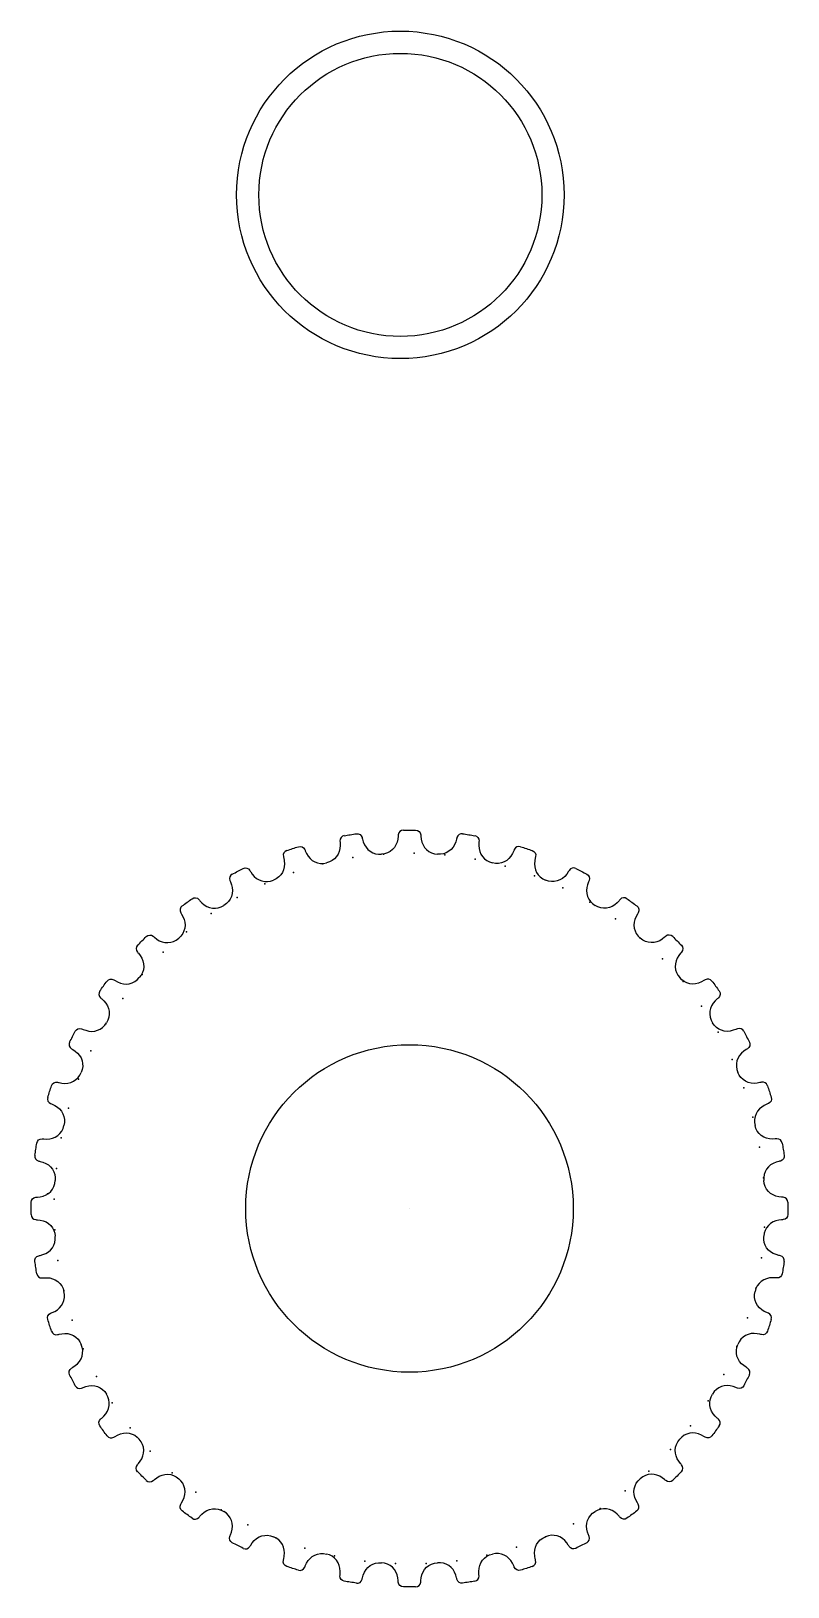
# Model space of a CAD drawing. Header units: millimetres. Extents: x 81.5 to 118.9, y 81.3 to 158.3.
import ezdxf

# ---------------------------------------------------------------- set-up
doc = ezdxf.new("R2010")
doc.units = ezdxf.units.MM
doc.layers.get('0').update_dxf_attribs({"true_color": 0xc2ced6})

# ---------------------------------------------------------------- blocks, each defined once
blk = doc.blocks.new('*U2')
for points in [[(-0.595, 0.303, -0.393821), (-0.364, 0.554, 0.012787), (-0.287, 0.562), (-0.146, 0.58, 0.363582), (0.597, 1.379)], [(-0.595, -0.303, 0.393821), (-0.364, -0.554, -0.012787), (-0.287, -0.562), (-0.146, -0.58, -0.363582), (0.597, -1.379)]]:
    blk.add_lwpolyline(points, format="xyb")
for centre, start, end in [((-19.312, 0.303), 359.07363, 0), ((-19.312, -0.303), 0, 0.92637)]:
    blk.add_arc(centre, 18.718, start, end)
blk = doc.blocks.new('*U3')
at = {"color": 0, "linetype": 'ByBlock', "lineweight": -2, "transparency": 16777216}
for p, rotation in [((897.729, 1369.599), 287.999999999999), ((900.494, 1370.263), 278.999999999999), ((903.328, 1370.486), 269.999999999999), ((906.163, 1370.263), 260.999999999999), ((908.928, 1369.599), 251.9999999999991), ((895.102, 1368.511), 296.9999999999988), ((911.555, 1368.511), 242.999999999999), ((892.677, 1367.025), 305.9999999999988), ((913.979, 1367.025), 233.9999999999991), ((890.515, 1365.178), 314.9999999999986), ((916.141, 1365.178), 224.999999999999), ((888.669, 1363.016), 323.9999999999986), ((917.988, 1363.016), 215.9999999999991), ((887.183, 1360.592), 332.9999999999986), ((919.474, 1360.592), 206.999999999999), ((886.095, 1357.965), 341.9999999999984), ((920.562, 1357.965), 197.9999999999992), ((885.431, 1355.2), 350.9999999999984), ((921.226, 1355.2), 188.9999999999992), ((921.449, 1352.365), 180), ((885.431, 1349.53), 8.999999999999984), ((921.226, 1349.53), 170.9999999999992), ((886.095, 1346.766), 17.99999999999995), ((920.562, 1346.766), 161.9999999999993), ((887.183, 1344.139), 26.99999999999997), ((919.474, 1344.139), 152.9999999999994), ((888.669, 1341.714), 35.99999999999989), ((917.988, 1341.714), 143.9999999999994), ((890.515, 1339.552), 44.9999999999998), ((916.141, 1339.552), 134.9999999999994), ((892.677, 1337.705), 53.99999999999974), ((913.979, 1337.705), 125.9999999999995), ((895.102, 1336.22), 62.99999999999969), ((911.555, 1336.22), 116.9999999999995), ((897.729, 1335.132), 71.99999999999963), ((908.928, 1335.132), 107.9999999999995), ((900.494, 1334.468), 80.99999999999957), ((906.163, 1334.468), 98.99999999999956), ((903.328, 1334.245), 89.99999999999955)]:
    blk.add_blockref('*U2', p, dxfattribs=dict(at, rotation=rotation))
blk.add_blockref('*U2', (885.208, 1352.365), dxfattribs=at)

msp = doc.modelspace()

# ---------------------------------------------------------------- linework, layer by layer
msp.add_line((100.204, 100.048), (100.204, 100.048))
msp.add_line((100.204, 100.048), (100.204, 100.048))
msp.add_line((100.204, 100.048), (100.204, 100.048))
for centre, radius in [((99.752, 150.179), 8.1), ((99.752, 150.179), 7), ((100.204, 100.048), 8.1)]:
    msp.add_circle(centre, radius)
for p in [(95.918, 117.095), (95.918, 117.095), (97.407, 117.402), (97.407, 117.402), (98.917, 117.578), (98.917, 117.578), (100.437, 117.624), (100.437, 117.624), (101.955, 117.538), (101.955, 117.538), (103.46, 117.321), (103.46, 117.321), (104.941, 116.975), (104.941, 116.975), (94.46, 116.661), (94.46, 116.661), (106.386, 116.503), (106.386, 116.503), (91.685, 115.424), (91.685, 115.424), (93.046, 116.102), (93.046, 116.102), (107.785, 115.907), (107.785, 115.907), (109.127, 115.192), (109.127, 115.192), (90.389, 114.63), (90.389, 114.63), (110.402, 114.365), (110.402, 114.365), (89.165, 113.727), (89.165, 113.727), (111.601, 113.43), (111.601, 113.43), (88.024, 112.722), (88.024, 112.722), (112.715, 112.395), (112.715, 112.395), (86.974, 111.622), (86.974, 111.622), (113.735, 111.267), (113.735, 111.267), (86.024, 110.435), (86.024, 110.435), (114.654, 110.056), (114.654, 110.056), (85.179, 109.171), (85.179, 109.171), (115.465, 108.769), (115.465, 108.769), (84.447, 107.838), (84.447, 107.838), (116.162, 107.418), (116.162, 107.418), (83.833, 106.447), (83.833, 106.447), (116.739, 106.011), (116.739, 106.011), (83.341, 105.009), (83.341, 105.009), (117.193, 104.56), (117.193, 104.56), (82.975, 103.533), (82.975, 103.533), (117.519, 103.075), (117.519, 103.075), (82.738, 102.031), (82.738, 102.031), (117.716, 101.567), (117.716, 101.567), (82.304, 100.764), (82.632, 100.514), (82.632, 100.514), (82.658, 98.994), (82.658, 98.994), (117.757, 99.117), (117.757, 99.117), (82.815, 97.481), (82.815, 97.481), (117.611, 97.603), (117.611, 97.603), (83.102, 95.988), (83.102, 95.988), (117.334, 96.108), (117.334, 96.108), (83.516, 94.525), (83.516, 94.525), (116.93, 94.642), (116.93, 94.642), (116.4, 93.217), (116.4, 93.217), (84.056, 93.104), (84.056, 93.104), (84.717, 91.734), (84.717, 91.734), (115.749, 91.843), (115.749, 91.843), (85.493, 90.427), (85.493, 90.427), (114.982, 90.53), (114.982, 90.53), (114.104, 89.289), (114.104, 89.289), (86.38, 89.191), (86.38, 89.191), (87.37, 88.037), (87.37, 88.037), (113.122, 88.128), (113.122, 88.128), (88.456, 86.973), (88.456, 86.973), (112.043, 87.056), (112.043, 87.056), (89.63, 86.007), (89.63, 86.007), (110.876, 86.081), (110.876, 86.081), (90.883, 85.145), (90.883, 85.145), (109.629, 85.211), (109.629, 85.211), (92.206, 84.396), (92.206, 84.396), (108.312, 84.452), (108.312, 84.452), (93.588, 83.763), (93.588, 83.763), (95.02, 83.252), (95.02, 83.252), (105.505, 83.289), (105.505, 83.289), (106.934, 83.81), (106.934, 83.81), (96.491, 82.867), (96.491, 82.867), (97.99, 82.61), (97.99, 82.61), (99.505, 82.484), (99.505, 82.484), (101.026, 82.49), (101.026, 82.49), (102.54, 82.626), (102.54, 82.626), (104.037, 82.893), (104.037, 82.893)]:
    msp.add_point(p)

# ---------------------------------------------------------------- block references
msp.add_blockref('*U3', (-803.124, -1252.317))

doc.saveas('drawing.dxf')
